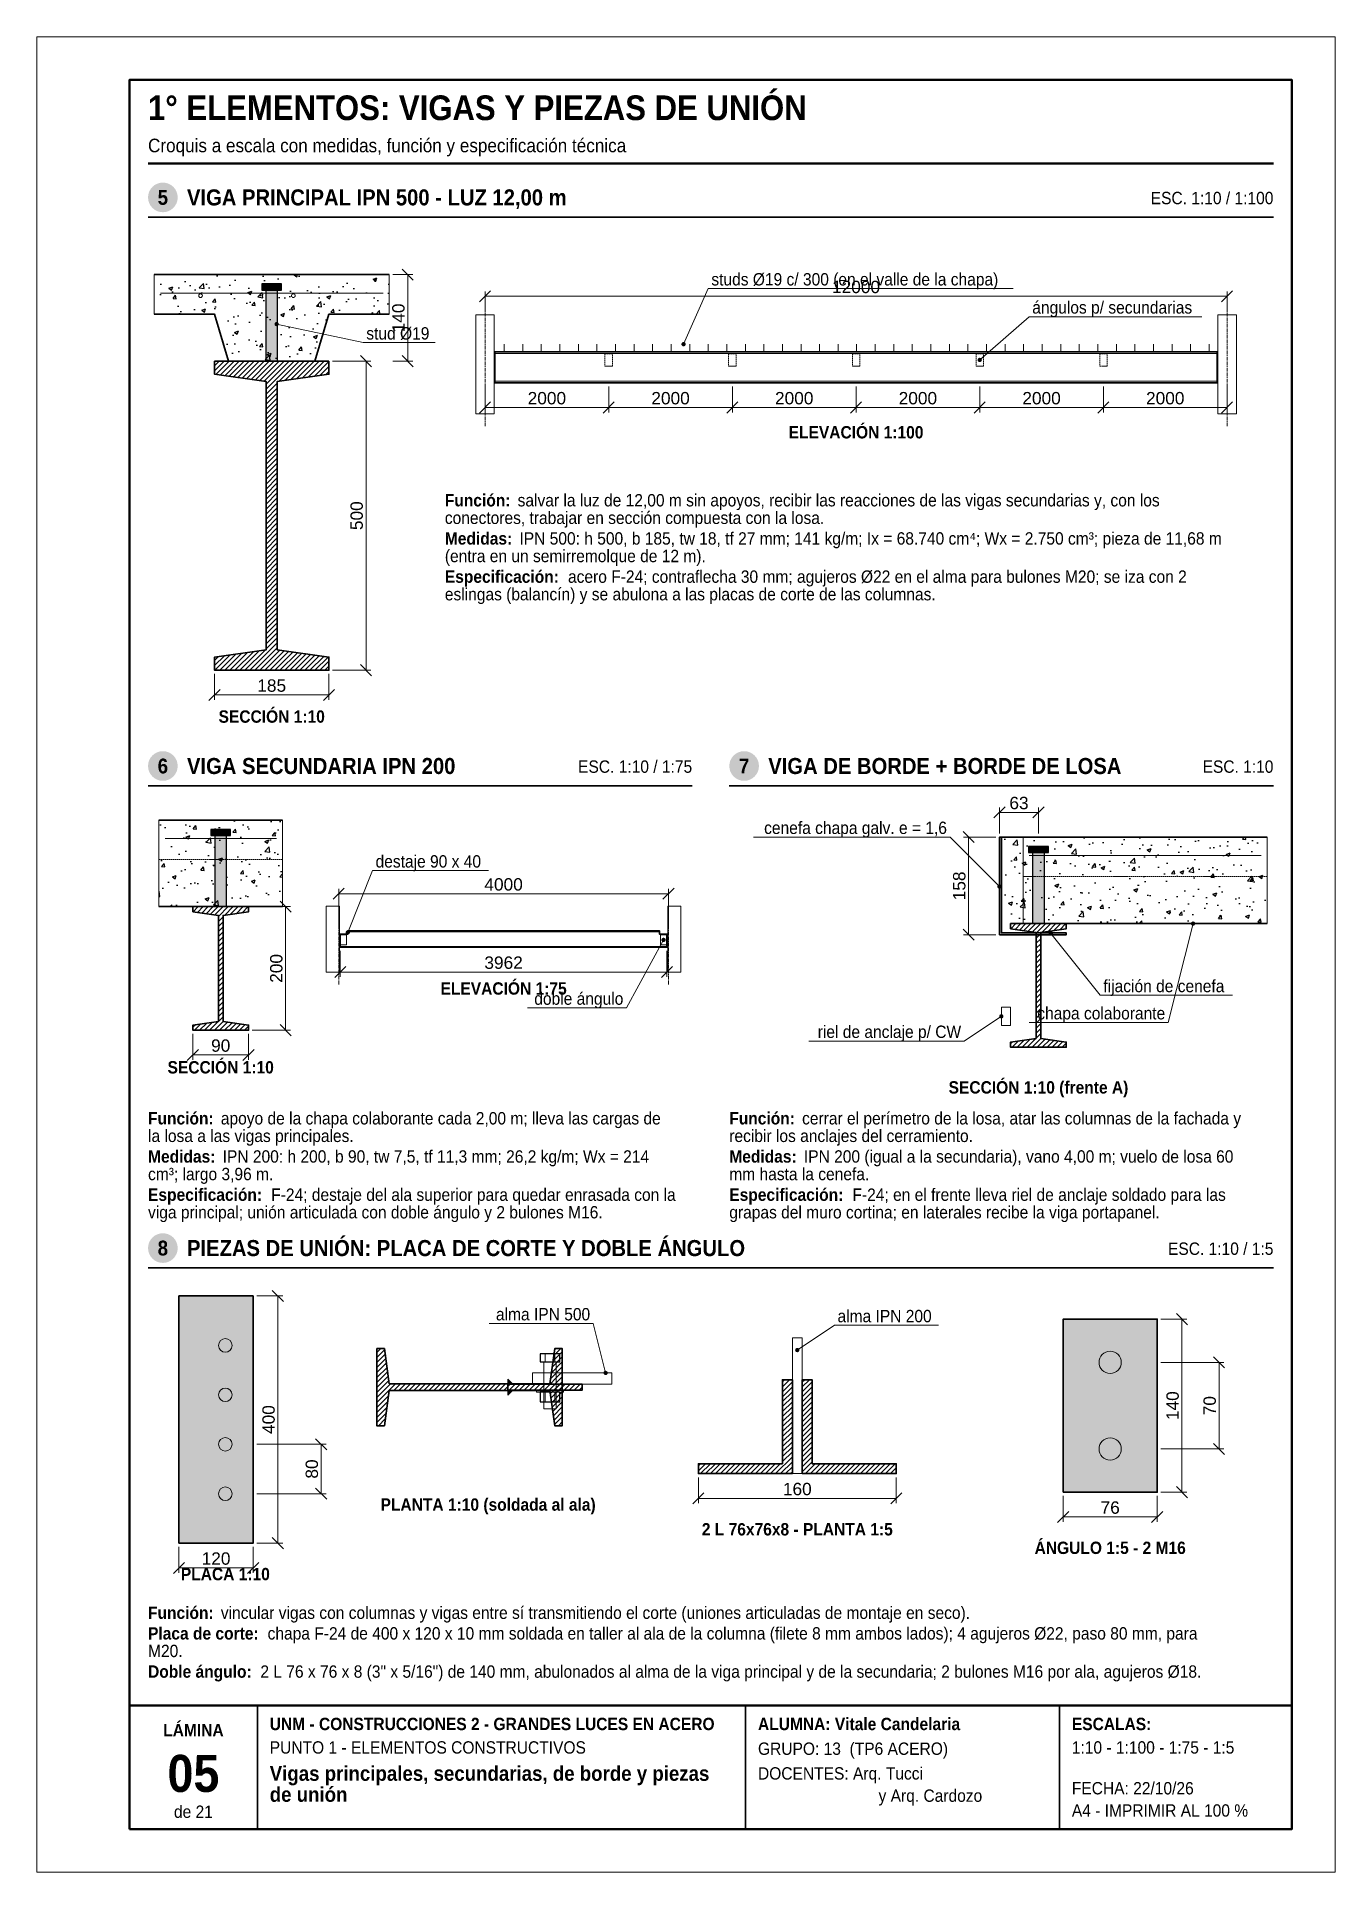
# Model space of a CAD drawing. Header units: millimetres. Extents: x 0 to 210, y 0 to 297.
import ezdxf
from ezdxf.enums import TextEntityAlignment as Align

# ---------------------------------------------------------------- set-up
doc = ezdxf.new("R2010")
doc.units = ezdxf.units.MM
doc.header["$LTSCALE"] = 0.35
doc.linetypes.add('CENTER2', pattern=[2.541, 1.587, -0.318, 0.318, -0.318])
doc.linetypes.add('DASHED2', pattern=[0.762, 0.635, -0.127])
for name, color, linetype in [('0-MARCO', 7, 'Continuous'), ('1-EJES', 1, 'CENTER2'), ('1-OCULTO', 8, 'DASHED2'), ('1-SECCION', 7, 'Continuous'), ('1-VISTA', 7, 'Continuous'), ('2-RAYADO', 8, 'Continuous'), ('3-COTAS', 7, 'Continuous'), ('3-REFS', 7, 'Continuous'), ('3-TEXTOS', 7, 'Continuous'), ('3-TITULOS', 7, 'Continuous')]:
    doc.layers.add(name, color=color, linetype=linetype)
doc.styles.add('ARIAL', font='arial.ttf')
doc.styles.add('ARIAL-NEGRITA', font='arialbd.ttf')
doc.dimstyles.new('A4', dxfattribs={"dimtxt": 2, "dimasz": 1.1, "dimexe": 0.8, "dimexo": 0.6, "dimgap": 0.5, "dimtad": 1, "dimdec": 0, "dimtxsty": 'ARIAL', "dimtsz": 0.9, "dimcen": 2.5, "dimclrd": 7, "dimclre": 7, "dimclrt": 7, "dimazin": 3, "dimtfac": 1, "dimtmove": 0, "dimatfit": 3, "dimlwd": 13, "dimlwe": 13, "dimarcsym": 0})

msp = doc.modelspace()

# ---------------------------------------------------------------- hatches: boundary and pattern name
at = {"layer": '2-RAYADO'}
h = msp.add_hatch(dxfattribs=at)
h.set_pattern_fill('AR-CONC', color=8, scale=0.035)
h.paths.add_polyline_path([(19, 258.5), (19, 252.1), (28.75, 252.1), (31, 244.5), (45, 244.5), (47.25, 252.1), (57, 252.1), (57, 258.5)])
at = {"layer": '2-RAYADO', "true_color": 0xd7d7d7}
h = msp.add_hatch(color=254, dxfattribs=at)
h.dxf.hatch_style = 1
h.paths.add_polyline_path([(36.4, 256), (39.6, 256), (39.6, 257), (36.4, 257)])
h = msp.add_hatch(color=254, dxfattribs=at)
h.dxf.hatch_style = 1
h.paths.add_polyline_path([(37.05, 244.5), (38.95, 244.5), (38.95, 256), (37.05, 256)])
at = {"layer": '2-RAYADO'}
h = msp.add_hatch(dxfattribs=at)
h.set_pattern_fill('ANSI31', color=8, scale=0.18)
h.paths.add_polyline_path([(47.25, 244.5), (47.25, 242.385), (38.9, 241.215), (38.9, 197.785), (47.25, 196.615), (47.25, 194.5), (28.75, 194.5), (28.75, 196.615), (37.1, 197.785), (37.1, 241.215), (28.75, 242.385), (28.75, 244.5)])
h = msp.add_hatch(dxfattribs=at)
h.set_pattern_fill('AR-CONC', color=8, scale=0.035)
h.paths.add_polyline_path([(19.75, 156.25), (39.75, 156.25), (39.75, 170.25), (19.75, 170.25)])
at = {"layer": '2-RAYADO', "true_color": 0xd7d7d7}
h = msp.add_hatch(color=254, dxfattribs=at)
h.dxf.hatch_style = 1
h.paths.add_polyline_path([(28.15, 167.75), (31.35, 167.75), (31.35, 168.75), (28.15, 168.75)])
h = msp.add_hatch(color=254, dxfattribs=at)
h.dxf.hatch_style = 1
h.paths.add_polyline_path([(28.8, 156.25), (30.7, 156.25), (30.7, 167.75), (28.8, 167.75)])
at = {"layer": '2-RAYADO'}
h = msp.add_hatch(dxfattribs=at)
h.set_pattern_fill('AR-CONC', color=8, scale=0.035)
h.paths.add_polyline_path([(159.5, 153.5), (156, 153.5), (156, 167.5), (159.5, 167.5)])
h = msp.add_hatch(dxfattribs=at)
h.set_pattern_fill('AR-CONC', color=8, scale=0.035)
h.paths.add_polyline_path([(159.5, 153.5), (199, 153.5), (199, 167.5), (159.5, 167.5)])
at = {"layer": '2-RAYADO', "true_color": 0xd7d7d7}
h = msp.add_hatch(color=254, dxfattribs=at)
h.dxf.hatch_style = 1
h.paths.add_polyline_path([(160.4, 165), (163.6, 165), (163.6, 166), (160.4, 166)])
h = msp.add_hatch(color=254, dxfattribs=at)
h.dxf.hatch_style = 1
h.paths.add_polyline_path([(161.05, 153.5), (162.95, 153.5), (162.95, 165), (161.05, 165)])
at = {"layer": '2-RAYADO'}
h = msp.add_hatch(dxfattribs=at)
h.set_pattern_fill('ANSI31', color=8, scale=0.18)
h.paths.add_polyline_path([(34.25, 156.25), (34.25, 155.409), (30.125, 154.831), (30.125, 137.669), (34.25, 137.091), (34.25, 136.25), (25.25, 136.25), (25.25, 137.091), (29.375, 137.669), (29.375, 154.831), (25.25, 155.409), (25.25, 156.25)])
h = msp.add_hatch(dxfattribs=at)
h.set_pattern_fill('ANSI31', color=8, scale=0.18)
h.paths.add_polyline_path([(166.5, 153.5), (166.5, 152.659), (162.375, 152.081), (162.375, 134.919), (166.5, 134.341), (166.5, 133.5), (157.5, 133.5), (157.5, 134.341), (161.625, 134.919), (161.625, 152.081), (157.5, 152.659), (157.5, 153.5)])
at = {"layer": '2-RAYADO', "true_color": 0xd7d7d7}
h = msp.add_hatch(color=254, dxfattribs=at)
h.dxf.hatch_style = 1
h.paths.add_polyline_path([(23, 53.25), (35, 53.25), (35, 93.25), (23, 93.25)])
h = msp.add_hatch(color=254, dxfattribs=at)
h.dxf.hatch_style = 1
h.paths.add_polyline_path([(166, 61.5), (181.2, 61.5), (181.2, 89.5), (166, 89.5)])
at = {"layer": '2-RAYADO'}
h = msp.add_hatch(dxfattribs=at)
h.set_pattern_fill('ANSI31', color=8, scale=0.18)
h.paths.add_polyline_path([(55, 84.75), (56.22, 84.75), (57.02, 79.04), (82.98, 79.04), (83.78, 84.75), (85, 84.75), (85, 72.25), (83.78, 72.25), (82.98, 77.96), (57.02, 77.96), (56.22, 72.25), (55, 72.25)])
at = {"layer": '2-RAYADO', "true_color": 0x3c3c3c}
h = msp.add_hatch(color=250, dxfattribs=at)
h.dxf.hatch_style = 1
h.paths.add_polyline_path([(76.2, 79), (77, 79), (76.2, 79.8)])
at = {"layer": '2-RAYADO'}
h = msp.add_hatch(dxfattribs=at)
h.set_pattern_fill('ANSI31', color=8, scale=0.18)
h.paths.add_polyline_path([(76.2, 78), (88.2, 78), (88.2, 79), (76.2, 79)])
at = {"layer": '2-RAYADO', "true_color": 0x3c3c3c}
h = msp.add_hatch(color=250, dxfattribs=at)
h.dxf.hatch_style = 1
h.paths.add_polyline_path([(76.2, 78), (77, 78), (76.2, 77.2)])
at = {"layer": '2-RAYADO'}
h = msp.add_hatch(dxfattribs=at)
h.set_pattern_fill('ANSI31', color=8, scale=0.18)
h.paths.add_polyline_path([(122.2, 64.5), (122.2, 79.7), (120.6, 79.7), (120.6, 66.1), (107, 66.1), (107, 64.5)])
h = msp.add_hatch(dxfattribs=at)
h.set_pattern_fill('ANSI31', color=8, scale=0.18)
h.paths.add_polyline_path([(123.8, 64.5), (139, 64.5), (139, 66.1), (125.4, 66.1), (125.4, 79.7), (123.8, 79.7)])
at = {"layer": '3-REFS'}
h = msp.add_hatch(color=7, dxfattribs=at)
h.dxf.hatch_style = 1
edge = h.paths.add_edge_path()
edge.add_arc((38.8, 250.5), 0.35, 0, 360)
h = msp.add_hatch(color=7, dxfattribs=at)
h.dxf.hatch_style = 1
edge = h.paths.add_edge_path()
edge.add_arc((104.6, 247.25), 0.35, 0, 360)
h = msp.add_hatch(color=7, dxfattribs=at)
h.dxf.hatch_style = 1
edge = h.paths.add_edge_path()
edge.add_arc((152.5, 244.7), 0.35, 0, 360)
h = msp.add_hatch(color=7, dxfattribs=at)
h.dxf.hatch_style = 1
edge = h.paths.add_edge_path()
edge.add_arc((155.7, 159.5), 0.35, 0, 360)
h = msp.add_hatch(color=7, dxfattribs=at)
h.dxf.hatch_style = 1
edge = h.paths.add_edge_path()
edge.add_arc((50.3, 152.067), 0.35, 0, 360)
h = msp.add_hatch(color=7, dxfattribs=at)
h.dxf.hatch_style = 1
edge = h.paths.add_edge_path()
edge.add_arc((164, 151.9), 0.35, 0, 360)
h = msp.add_hatch(color=7, dxfattribs=at)
h.dxf.hatch_style = 1
edge = h.paths.add_edge_path()
edge.add_arc((187, 153.5), 0.35, 0, 360)
h = msp.add_hatch(color=7, dxfattribs=at)
h.dxf.hatch_style = 1
edge = h.paths.add_edge_path()
edge.add_arc((101.367, 150.867), 0.35, 0, 360)
h = msp.add_hatch(color=7, dxfattribs=at)
h.dxf.hatch_style = 1
edge = h.paths.add_edge_path()
edge.add_arc((156, 138.5), 0.35, 0, 360)
h = msp.add_hatch(color=7, dxfattribs=at)
h.dxf.hatch_style = 1
edge = h.paths.add_edge_path()
edge.add_arc((123, 84.5), 0.35, 0, 360)
h = msp.add_hatch(color=7, dxfattribs=at)
h.dxf.hatch_style = 1
edge = h.paths.add_edge_path()
edge.add_arc((92, 80.8), 0.35, 0, 360)
at = {"layer": '3-TITULOS'}
h = msp.add_hatch(color=7, dxfattribs=at)
h.dxf.hatch_style = 1
edge = h.paths.add_edge_path()
edge.add_arc((20.4, 271), 2.4, 0, 360)
h = msp.add_hatch(color=7, dxfattribs=at)
h.dxf.hatch_style = 1
edge = h.paths.add_edge_path()
edge.add_arc((20.4, 179), 2.4, 0, 360)
h = msp.add_hatch(color=7, dxfattribs=at)
h.dxf.hatch_style = 1
edge = h.paths.add_edge_path()
edge.add_arc((114.4, 179), 2.4, 0, 360)
h = msp.add_hatch(color=7, dxfattribs=at)
h.dxf.hatch_style = 1
edge = h.paths.add_edge_path()
edge.add_arc((20.4, 101), 2.4, 0, 360)

# ---------------------------------------------------------------- linework, layer by layer
at = {"layer": '0-MARCO', "color": 9, "lineweight": 0}
msp.add_lwpolyline([(0, 0), (210, 0), (210, 297), (0, 297)], close=True, dxfattribs=at)
at = {"layer": '0-MARCO', "lineweight": 50}
msp.add_lwpolyline([(15, 7), (203, 7), (203, 290), (15, 290)], close=True, dxfattribs=at)
msp.add_lwpolyline([(15, 27), (203, 27)], dxfattribs=at)
at = {"layer": '0-MARCO', "lineweight": 35}
for points in [[(35.68, 7), (35.68, 27)], [(114.64, 7), (114.64, 27)], [(165.4, 7), (165.4, 27)]]:
    msp.add_lwpolyline(points, dxfattribs=at)
at = {"layer": '1-EJES', "lineweight": 13}
for points in [[(72.5, 234), (72.5, 254)], [(192.5, 234), (192.5, 254)], [(48.833, 143.667), (48.833, 158.333)], [(102.167, 143.667), (102.167, 158.333)]]:
    msp.add_lwpolyline(points, dxfattribs=at)
at = {"layer": '1-OCULTO', "lineweight": 9}
for points in [[(91.9, 243.7), (93.1, 243.7), (93.1, 245.7), (91.9, 245.7)], [(111.9, 243.7), (113.1, 243.7), (113.1, 245.7), (111.9, 245.7)], [(131.9, 243.7), (133.1, 243.7), (133.1, 245.7), (131.9, 245.7)], [(151.9, 243.7), (153.1, 243.7), (153.1, 245.7), (151.9, 245.7)], [(171.9, 243.7), (173.1, 243.7), (173.1, 245.7), (171.9, 245.7)]]:
    msp.add_lwpolyline(points, close=True, dxfattribs=at)
msp.add_lwpolyline([(159.5, 153.5), (159.5, 167.5)], dxfattribs=at)
at = {"layer": '1-OCULTO', "lineweight": 13}
for points in [[(19.75, 163.85), (39.75, 163.85)], [(159.5, 161.1), (199, 161.1)]]:
    msp.add_lwpolyline(points, dxfattribs=at)
at = {"layer": '1-SECCION', "lineweight": 35}
for points in [[(19, 258.5), (57, 258.5)], [(19, 252.1), (28.75, 252.1), (31, 244.5), (45, 244.5), (47.25, 252.1), (57, 252.1)], [(19.75, 170.25), (39.75, 170.25)], [(156, 167.5), (159.5, 167.5)], [(159.5, 167.5), (199, 167.5)], [(19.75, 156.25), (39.75, 156.25)], [(159.5, 153.5), (199, 153.5)]]:
    msp.add_lwpolyline(points, dxfattribs=at)
for points in [[(47.25, 244.5), (47.25, 242.385), (38.9, 241.215), (38.9, 197.785), (47.25, 196.615), (47.25, 194.5), (28.75, 194.5), (28.75, 196.615), (37.1, 197.785), (37.1, 241.215), (28.75, 242.385), (28.75, 244.5)], [(74.1, 241), (190.9, 241), (190.9, 246), (74.1, 246)], [(156, 167.5), (155.7, 167.5), (155.7, 151.7), (166.5, 151.7), (166.5, 152), (156, 152)], [(34.25, 156.25), (34.25, 155.409), (30.125, 154.831), (30.125, 137.669), (34.25, 137.091), (34.25, 136.25), (25.25, 136.25), (25.25, 137.091), (29.375, 137.669), (29.375, 154.831), (25.25, 155.409), (25.25, 156.25)], [(49.087, 149.667), (49.087, 151.8), (50.3, 151.8), (50.3, 152.333), (100.7, 152.333), (100.7, 151.8), (101.913, 151.8), (101.913, 149.667)], [(166.5, 153.5), (166.5, 152.659), (162.375, 152.081), (162.375, 134.919), (166.5, 134.341), (166.5, 133.5), (157.5, 133.5), (157.5, 134.341), (161.625, 134.919), (161.625, 152.081), (157.5, 152.659), (157.5, 153.5)], [(23, 53.25), (35, 53.25), (35, 93.25), (23, 93.25)], [(166, 61.5), (181.2, 61.5), (181.2, 89.5), (166, 89.5)], [(55, 84.75), (56.22, 84.75), (57.02, 79.04), (82.98, 79.04), (83.78, 84.75), (85, 84.75), (85, 72.25), (83.78, 72.25), (82.98, 77.96), (57.02, 77.96), (56.22, 72.25), (55, 72.25)], [(76.2, 78), (88.2, 78), (88.2, 79), (76.2, 79)], [(122.2, 64.5), (122.2, 79.7), (120.6, 79.7), (120.6, 66.1), (107, 66.1), (107, 64.5)], [(123.8, 64.5), (139, 64.5), (139, 66.1), (125.4, 66.1), (125.4, 79.7), (123.8, 79.7)]]:
    msp.add_lwpolyline(points, close=True, dxfattribs=at)
at = {"layer": '1-SECCION', "lineweight": 13}
for points in [[(76.2, 79), (77, 79), (76.2, 79.8)], [(76.2, 78), (77, 78), (76.2, 77.2)]]:
    msp.add_lwpolyline(points, close=True, dxfattribs=at)
at = {"layer": '1-VISTA', "lineweight": 13}
for points in [[(19, 258.5), (19, 252.1)], [(57, 258.5), (57, 252.1)], [(75.6, 246), (75.6, 247.25)], [(78.6, 246), (78.6, 247.25)], [(81.6, 246), (81.6, 247.25)], [(84.6, 246), (84.6, 247.25)], [(87.6, 246), (87.6, 247.25)], [(90.6, 246), (90.6, 247.25)], [(93.6, 246), (93.6, 247.25)], [(96.6, 246), (96.6, 247.25)], [(99.6, 246), (99.6, 247.25)], [(102.6, 246), (102.6, 247.25)], [(105.6, 246), (105.6, 247.25)], [(108.6, 246), (108.6, 247.25)], [(111.6, 246), (111.6, 247.25)], [(114.6, 246), (114.6, 247.25)], [(117.6, 246), (117.6, 247.25)], [(120.6, 246), (120.6, 247.25)], [(123.6, 246), (123.6, 247.25)], [(126.6, 246), (126.6, 247.25)], [(129.6, 246), (129.6, 247.25)], [(132.6, 246), (132.6, 247.25)], [(135.6, 246), (135.6, 247.25)], [(138.6, 246), (138.6, 247.25)], [(141.6, 246), (141.6, 247.25)], [(144.6, 246), (144.6, 247.25)], [(147.6, 246), (147.6, 247.25)], [(150.6, 246), (150.6, 247.25)], [(153.6, 246), (153.6, 247.25)], [(156.6, 246), (156.6, 247.25)], [(159.6, 246), (159.6, 247.25)], [(162.6, 246), (162.6, 247.25)], [(165.6, 246), (165.6, 247.25)], [(168.6, 246), (168.6, 247.25)], [(171.6, 246), (171.6, 247.25)], [(174.6, 246), (174.6, 247.25)], [(177.6, 246), (177.6, 247.25)], [(180.6, 246), (180.6, 247.25)], [(183.6, 246), (183.6, 247.25)], [(186.6, 246), (186.6, 247.25)], [(189.6, 246), (189.6, 247.25)], [(74.1, 245.73), (190.9, 245.73)], [(74.1, 241.27), (190.9, 241.27)], [(19.75, 156.25), (19.75, 170.25)], [(39.75, 156.25), (39.75, 170.25)], [(159.5, 153.5), (159.5, 167.5)], [(199, 153.5), (199, 167.5)], [(50.3, 152.183), (100.7, 152.183)], [(49.087, 149.817), (101.913, 149.817)], [(82.2, 83.9), (82.2, 82.6)], [(83.8, 83.9), (83.8, 82.6)], [(82.2, 77.7), (82.2, 76.1)], [(83.8, 77.7), (83.8, 76.1)], [(107, 64.5), (139, 64.5)]]:
    msp.add_lwpolyline(points, dxfattribs=at)
at = {"layer": '1-VISTA', "lineweight": 18}
for points in [[(20, 255.5), (56, 255.5)], [(20.75, 167.25), (38.75, 167.25)], [(160.5, 164.5), (198, 164.5)], [(82, 82.6), (82, 75), (84, 75), (84, 82.6)]]:
    msp.add_lwpolyline(points, dxfattribs=at)
at = {"layer": '1-VISTA', "lineweight": 25}
for points in [[(36.4, 256), (39.6, 256), (39.6, 257), (36.4, 257)], [(37.05, 244.5), (38.95, 244.5), (38.95, 256), (37.05, 256)], [(28.15, 167.75), (31.35, 167.75), (31.35, 168.75), (28.15, 168.75)], [(28.8, 156.25), (30.7, 156.25), (30.7, 167.75), (28.8, 167.75)], [(160.4, 165), (163.6, 165), (163.6, 166), (160.4, 166)], [(161.05, 153.5), (162.95, 153.5), (162.95, 165), (161.05, 165)], [(81.4, 83.9), (81.4, 82.6), (84.6, 82.6), (84.6, 83.9)], [(81.4, 77.7), (81.4, 76.1), (84.6, 76.1), (84.6, 77.7)]]:
    msp.add_lwpolyline(points, close=True, dxfattribs=at)
at = {"layer": '1-VISTA', "lineweight": 18}
for points in [[(71, 236), (74, 236), (74, 252), (71, 252)], [(191, 236), (194, 236), (194, 252), (191, 252)], [(49.1, 150.067), (50.1, 150.067), (50.1, 151.667), (49.1, 151.667)], [(100.9, 150.067), (101.9, 150.067), (101.9, 151.667), (100.9, 151.667)], [(156, 137), (157.5, 137), (157.5, 140), (156, 140)], [(80.2, 79), (93, 79), (93, 80.8), (80.2, 80.8)], [(80.8, 78), (80.8, 77.7), (85.2, 77.7), (85.2, 78)]]:
    msp.add_lwpolyline(points, close=True, dxfattribs=at)
at = {"layer": '1-VISTA', "lineweight": 13}
for points in [[(46.833, 145.667), (48.953, 145.667), (48.953, 156.333), (46.833, 156.333)], [(102.047, 145.667), (104.167, 145.667), (104.167, 156.333), (102.047, 156.333)], [(122.2, 64.5), (123.8, 64.5), (123.8, 86.5), (122.2, 86.5)]]:
    msp.add_lwpolyline(points, close=True, dxfattribs=at)
for centre in [(26.5, 255.1), (41.5, 255.1)]:
    msp.add_circle(centre, 0.3, dxfattribs=at)
at = {"layer": '1-VISTA', "lineweight": 18}
for centre, radius in [((30.5, 85.25), 1.1), ((173.6, 82.5), 1.8), ((30.5, 77.25), 1.1), ((30.5, 69.25), 1.1), ((173.6, 68.5), 1.8), ((30.5, 61.25), 1.1)]:
    msp.add_circle(centre, radius, dxfattribs=at)
at = {"layer": '3-REFS', "lineweight": 13}
for points in [[(104.6, 247.25), (108.6, 256.25)], [(108.6, 256.25), (157.886, 256.25)], [(38.8, 250.5), (52.8, 247.5)], [(152.5, 244.7), (160.5, 251.7)], [(160.5, 251.7), (188.408, 251.7)], [(52.8, 247.5), (64.417, 247.5)], [(147.7, 167.5), (115.935, 167.5)], [(155.7, 159.5), (147.7, 167.5)], [(50.3, 152.067), (54.3, 162.067)], [(54.3, 162.067), (73.046, 162.067)], [(164, 151.9), (172, 141.9)], [(187, 153.5), (183, 137.5)], [(101.367, 150.867), (95.367, 139.867)], [(95.367, 139.867), (79.382, 139.867)], [(172, 141.9), (193.363, 141.9)], [(156, 138.5), (150, 134.5)], [(183, 137.5), (160.472, 137.5)], [(150, 134.5), (124.862, 134.5)], [(90, 88.8), (73.149, 88.8)], [(92, 80.8), (90, 88.8)], [(123, 84.5), (129, 88.5)], [(129, 88.5), (145.851, 88.5)]]:
    msp.add_lwpolyline(points, dxfattribs=at)
at = {"layer": '3-TITULOS', "lineweight": 50}
msp.add_lwpolyline([(18, 276.5), (200, 276.5)], dxfattribs=at)
at = {"layer": '3-TITULOS', "lineweight": 35}
for points in [[(18, 267.8), (200, 267.8)], [(18, 175.8), (106, 175.8)], [(112, 175.8), (200, 175.8)], [(18, 97.8), (200, 97.8)]]:
    msp.add_lwpolyline(points, dxfattribs=at)

# ---------------------------------------------------------------- texts
at = {"layer": '3-TEXTOS', "width": 0.9}
for s, height, style, p in [('studs Ø19 c/ 300 (en el valle de la chapa)', 2, 'ARIAL', (109.1, 256.75)), ('ángulos p/ secundarias', 2, 'ARIAL', (161, 252.2)), ('stud Ø19', 2, 'ARIAL', (53.3, 248)), ('Función:', 2, 'ARIAL-NEGRITA', (66, 221)), ('salvar la luz de 12,00 m sin apoyos, recibir las reacciones de las vigas secundarias y, con los', 2, 'ARIAL', (77.771, 221)), ('conectores, trabajar en sección compuesta con la losa.', 2, 'ARIAL', (66, 218.16)), ('Medidas:', 2, 'ARIAL-NEGRITA', (66, 214.82)), ('IPN 500: h 500, b 185, tw 18, tf 27 mm; 141 kg/m; Ix = 68.740 cm⁴; Wx = 2.750 cm³; pieza de 11,68 m', 2, 'ARIAL', (78.066, 214.82)), ('(entra en un semirremolque de 12 m).', 2, 'ARIAL', (66, 211.98)), ('eslingas (balancín) y se abulona a las placas de corte de las columnas.', 2, 'ARIAL', (66, 205.8)), ('Especificación:', 2, 'ARIAL-NEGRITA', (66, 208.64)), ('acero F-24; contraflecha 30 mm; agujeros Ø22 en el alma para bulones M20; se iza con 2', 2, 'ARIAL', (85.92, 208.64)), ('destaje 90 x 40', 2, 'ARIAL', (54.8, 162.567)), ('fijación de cenefa', 2, 'ARIAL', (172.5, 142.4)), ('Función:', 2, 'ARIAL-NEGRITA', (18, 121)), ('apoyo de la chapa colaborante cada 2,00 m; lleva las cargas de', 2, 'ARIAL', (29.771, 121)), ('Función:', 2, 'ARIAL-NEGRITA', (112, 121)), ('cerrar el perímetro de la losa, atar las columnas de la fachada y', 2, 'ARIAL', (123.771, 121)), ('la losa a las vigas principales.', 2, 'ARIAL', (18, 118.16)), ('recibir los anclajes del cerramiento.', 2, 'ARIAL', (112, 118.16)), ('Medidas:', 2, 'ARIAL-NEGRITA', (18, 114.82)), ('IPN 200: h 200, b 90, tw 7,5, tf 11,3 mm; 26,2 kg/m; Wx = 214', 2, 'ARIAL', (30.066, 114.82)), ('Medidas:', 2, 'ARIAL-NEGRITA', (112, 114.82)), ('IPN 200 (igual a la secundaria), vano 4,00 m; vuelo de losa 60', 2, 'ARIAL', (124.066, 114.82)), ('cm³; largo 3,96 m.', 2, 'ARIAL', (18, 111.98)), ('mm hasta la cenefa.', 2, 'ARIAL', (112, 111.98)), ('Especificación:', 2, 'ARIAL-NEGRITA', (18, 108.64)), ('F-24; destaje del ala superior para quedar enrasada con la', 2, 'ARIAL', (37.92, 108.64)), ('Especificación:', 2, 'ARIAL-NEGRITA', (112, 108.64)), ('F-24; en el frente lleva riel de anclaje soldado para las', 2, 'ARIAL', (131.92, 108.64)), ('viga principal; unión articulada con doble ángulo y 2 bulones M16.', 2, 'ARIAL', (18, 105.8)), ('grapas del muro cortina; en laterales recibe la viga portapanel.', 2, 'ARIAL', (112, 105.8)), ('alma IPN 200', 2, 'ARIAL', (129.5, 89)), ('Función:', 2, 'ARIAL-NEGRITA', (18, 41)), ('vincular vigas con columnas y vigas entre sí transmitiendo el corte (uniones articuladas de montaje en seco).', 2, 'ARIAL', (29.771, 41)), ('Placa de corte:', 2, 'ARIAL-NEGRITA', (18, 37.66)), ('chapa F-24 de 400 x 120 x 10 mm soldada en taller al ala de la columna (filete 8 mm ambos lados); 4 agujeros Ø22, paso 80 mm, para', 2, 'ARIAL', (37.34, 37.66)), ('M20.', 2, 'ARIAL', (18, 34.82)), ('Doble ángulo:', 2, 'ARIAL-NEGRITA', (18, 31.48)), ('2 L 76 x 76 x 8 (3" x 5/16") de 140 mm, abulonados al alma de la viga principal y de la secundaria; 2 bulones M16 por ala, agujeros Ø18.', 2, 'ARIAL', (36.167, 31.48)), ('UNM - CONSTRUCCIONES 2 - GRANDES LUCES EN ACERO', 2, 'ARIAL-NEGRITA', (37.68, 23)), ('ALUMNA: Vitale Candelaria', 2, 'ARIAL-NEGRITA', (116.64, 23)), ('ESCALAS:', 2, 'ARIAL-NEGRITA', (167.4, 23)), ('PUNTO 1 - ELEMENTOS CONSTRUCTIVOS', 2, 'ARIAL', (37.68, 19.2)), ('GRUPO: 13  (TP6 ACERO)', 2, 'ARIAL', (116.64, 19)), ('1:10 - 1:100 - 1:75 - 1:5', 2, 'ARIAL', (167.4, 19.2)), ('Vigas principales, secundarias, de borde y piezas', 2.4, 'ARIAL-NEGRITA', (37.68, 14.8)), ('DOCENTES: Arq. Tucci', 2, 'ARIAL', (116.64, 15)), ('de unión', 2.4, 'ARIAL-NEGRITA', (37.68, 11.4)), ('y Arq. Cardozo', 2, 'ARIAL', (136.14, 11.4)), ('FECHA: 22/10/26', 2, 'ARIAL', (167.4, 12.6)), ('A4 - IMPRIMIR AL 100 %', 2, 'ARIAL', (167.4, 9))]:
    msp.add_text(s, height=height, dxfattribs=dict(at, style=style)).set_placement(p)
at = {"layer": '3-TEXTOS', "style": 'ARIAL-NEGRITA', "width": 0.9}
for s, p in [('ELEVACIÓN 1:100', (132.5, 233)), ('SECCIÓN 1:10', (38, 187)), ('ELEVACIÓN 1:75', (75.5, 143)), ('SECCIÓN 1:10', (29.75, 130.25)), ('SECCIÓN 1:10 (frente A)', (162, 127)), ('PLANTA 1:10 (soldada al ala)', (73, 59.5)), ('2 L 76x76x8 - PLANTA 1:5', (123, 55.5)), ('ÁNGULO 1:5 - 2 M16', (173.6, 52.5)), ('PLACA 1:10', (30.5, 48.25))]:
    msp.add_text(s, height=2, dxfattribs=at).set_placement(p, align=Align.MIDDLE_CENTER)
at = {"layer": '3-TEXTOS', "style": 'ARIAL', "width": 0.9}
for s, p in [('cenefa chapa galv. e = 1,6', (147.2, 168)), ('doble ángulo', (94.867, 140.367)), ('chapa colaborante', (182.5, 138)), ('riel de anclaje p/ CW', (149.5, 135)), ('alma IPN 500', (89.5, 89.3))]:
    msp.add_text(s, height=2, dxfattribs=at).set_placement(p, align=Align.RIGHT)
at = {"layer": '3-TITULOS', "width": 0.9}
for s, height, style, p in [('1° ELEMENTOS: VIGAS Y PIEZAS DE UNIÓN', 4, 'ARIAL-NEGRITA', (18, 283.5)), ('Croquis a escala con medidas, función y especificación técnica', 2.2, 'ARIAL', (18, 278.3))]:
    msp.add_text(s, height=height, dxfattribs=dict(at, style=style)).set_placement(p)
at = {"layer": '3-TITULOS', "color": 7, "true_color": 0xffffff, "style": 'ARIAL-NEGRITA', "width": 0.9}
for s, p in [('5', (20.4, 271)), ('6', (20.4, 179)), ('7', (114.4, 179)), ('8', (20.4, 101))]:
    msp.add_text(s, height=2.4, dxfattribs=at).set_placement(p, align=Align.MIDDLE_CENTER)
at = {"layer": '3-TITULOS', "style": 'ARIAL-NEGRITA', "width": 0.9}
for s, p in [('VIGA PRINCIPAL IPN 500 - LUZ 12,00 m', (24.3, 271)), ('VIGA SECUNDARIA IPN 200', (24.3, 179)), ('VIGA DE BORDE + BORDE DE LOSA', (118.3, 179)), ('PIEZAS DE UNIÓN: PLACA DE CORTE Y DOBLE ÁNGULO', (24.3, 101))]:
    msp.add_text(s, height=2.6, dxfattribs=at).set_placement(p, align=Align.MIDDLE_LEFT)
at = {"layer": '3-TITULOS', "style": 'ARIAL', "width": 0.9}
for s, p in [('ESC. 1:10 / 1:100', (200, 270.9)), ('ESC. 1:10 / 1:75', (106, 178.9)), ('ESC. 1:10', (200, 178.9)), ('ESC. 1:10 / 1:5', (200, 100.9))]:
    msp.add_text(s, height=2, dxfattribs=at).set_placement(p, align=Align.MIDDLE_RIGHT)
at = {"layer": '3-TITULOS', "width": 0.9}
for s, height, style, p in [('LÁMINA', 2, 'ARIAL-NEGRITA', (25.34, 23)), ('05', 6, 'ARIAL-NEGRITA', (25.34, 16)), ('de 21', 2, 'ARIAL', (25.34, 9.8))]:
    msp.add_text(s, height=height, dxfattribs=dict(at, style=style)).set_placement(p, align=Align.MIDDLE_CENTER)

# ---------------------------------------------------------------- dimensions: what is measured, and where the dimension line sits
at = {"layer": '3-COTAS'}
for base, p1, p2, override in [((60, 244.5), (57, 244.5), (57, 258.5), {"dimlfac": 10}), ((53.25, 194.5), (47.25, 194.5), (47.25, 244.5), {"dimlfac": 10}), ((150.7, 151.7), (155.7, 151.7), (155.7, 167.5), {"dimlfac": 10}), ((40.25, 136.25), (34.25, 136.25), (34.25, 156.25), {"dimlfac": 10}), ((39, 53.25), (35, 53.25), (35, 93.25), {"dimlfac": 10}), ((185.2, 61.5), (181.2, 61.5), (181.2, 89.5), {"dimlfac": 5}), ((191.2, 68.5), (181.2, 68.5), (181.2, 82.5), {"dimlfac": 5}), ((46, 61.25), (35, 61.25), (35, 69.25), {"dimlfac": 10})]:
    msp.add_linear_dim(base=base, p1=p1, p2=p2, angle=90, dimstyle='A4', override=override, dxfattribs=at).render()
for base, p1, p2, override in [((72.5, 255), (72.5, 252), (192.5, 252), {"dimlfac": 100}), ((72.5, 237), (72.5, 241), (92.5, 241), {"dimlfac": 100}), ((92.5, 237), (92.5, 241), (112.5, 241), {"dimlfac": 100}), ((112.5, 237), (112.5, 241), (132.5, 241), {"dimlfac": 100}), ((132.5, 237), (132.5, 241), (152.5, 241), {"dimlfac": 100}), ((152.5, 237), (152.5, 241), (172.5, 241), {"dimlfac": 100}), ((172.5, 237), (172.5, 241), (192.5, 241), {"dimlfac": 100}), ((28.75, 190.5), (28.75, 194.5), (47.25, 194.5), {"dimlfac": 10}), ((155.7, 171.5), (155.7, 167.5), (162, 167.5), {"dimlfac": 10}), ((48.833, 158.333), (48.833, 152.333), (102.167, 152.333), {"dimlfac": 75}), ((49.087, 145.667), (49.087, 149.667), (101.913, 149.667), {"dimlfac": 75}), ((25.25, 132.25), (25.25, 136.25), (34.25, 136.25), {"dimlfac": 10}), ((107, 60.5), (107, 64.5), (139, 64.5), {"dimlfac": 5}), ((166, 57.5), (166, 61.5), (181.2, 61.5), {"dimlfac": 5}), ((23, 49.25), (23, 53.25), (35, 53.25), {"dimlfac": 10})]:
    msp.add_linear_dim(base=base, p1=p1, p2=p2, dimstyle='A4', override=override, dxfattribs=at).render()

doc.saveas('drawing.dxf')
